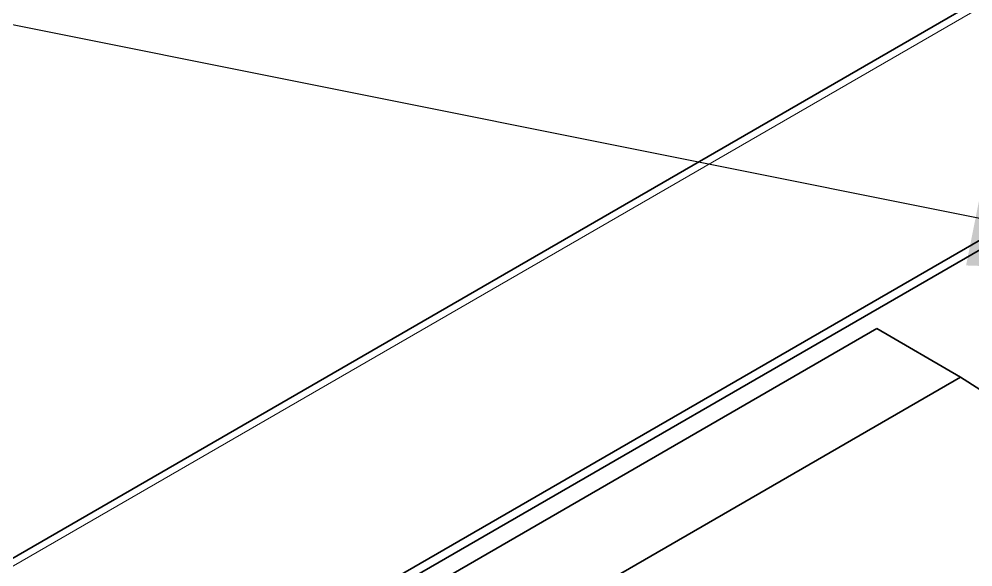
# Model space of a CAD drawing. Header units: millimetres. Extents: x 200 to 5740, y 200 to 4000.
# Drawn here: x 5400.7 to 5561.6, y 2969.8 to 3062.1 of the extents above; entities that cross this region are included whole.
import ezdxf

# ---------------------------------------------------------------- set-up
doc = ezdxf.new("R2010")
doc.units = ezdxf.units.MM
doc.header["$LTSCALE"] = 20
for name, color, linetype, lineweight in [('可見 (ISO)', 7, 'Continuous', 35), ('窄部可見 (ISO)', 7, 'Continuous', 18), ('符號 (ISO)', 7, 'Continuous', 25)]:
    doc.layers.add(name, color=color, linetype=linetype, lineweight=lineweight)
doc.styles.add('註記文字 (JIS)', font='kaiu.ttf')
doc.dimstyles.new('預設 (JIS)$7', dxfattribs={"dimscale": 20, "dimtxt": 3, "dimasz": 2.5, "dimexe": 2, "dimexo": 1, "dimgap": 0.8, "dimtad": 1, "dimrnd": 1e-08, "dimdsep": 46, "dimtxsty": '註記文字 (JIS)', "dimblk": 'Filled-1', "dimcen": 0.09, "dimdle": 10, "dimclrd": 256, "dimclre": 256, "dimclrt": 256, "dimadec": 0, "dimazin": 2, "dimtfac": 0.833333, "dimtmove": 0, "dimatfit": 3, "dimfxl": 0, "dimtolj": 1, "dimtzin": 0, "dimlwd": -1, "dimlwe": -1, "dimarcsym": 0})

# ---------------------------------------------------------------- blocks, each defined once
blk = doc.blocks.new('Filled-1')
at = {"color": 0}
for p, q in [((0, 0), (-1, 0.1667)), ((-1, 0.1667), (-1, -0.1667)), ((-1, 0), (0, 0)), ((-1, -0.1667), (0, 0))]:
    blk.add_line(p, q, dxfattribs=at)
at = {"color": 0, "flags": 128}
blk.add_lwpolyline([(-1, -0.1667), (0, 0)], dxfattribs=at)
at = {"color": 0}
blk.add_solid([(-1, -0.1667), (0, 0), (-1, 0.1667), (-1, -0.1667)], dxfattribs=at)

msp = doc.modelspace()

# ---------------------------------------------------------------- linework, layer by layer
at = {"layer": '可見 (ISO)'}
for p, q in [((5594.249, 3083.601), (5191.198, 2850.899)), ((5630.19, 3063.807), (5227.14, 2831.105)), ((5227.14, 2829.472), (5630.19, 3062.174)), ((5545.338, 3009.918), (5231.029, 2828.452)), ((5559.48, 3001.753), (5545.338, 3009.918)), ((5245.171, 2820.287), (5559.48, 3001.753)), ((5559.48, 3001.753), (5651.404, 2942.149))]:
    msp.add_line(p, q, dxfattribs=at)
at = {"layer": '窄部可見 (ISO)'}
msp.add_line((5193.198, 2850.701), (5596.249, 3083.403), dxfattribs=at)

# ---------------------------------------------------------------- leaders
at = {"layer": '符號 (ISO)', "annotation_type": 0, "has_hookline": 1, "hookline_direction": 1, "text_width": 154.286}
msp.add_leader([(5611.04, 3018.819), (4380.305, 3265.009)], dimstyle='預設 (JIS)$7', override={"dimgap": 0, "dimtad": 1}, dxfattribs=at)

doc.saveas('drawing.dxf')
